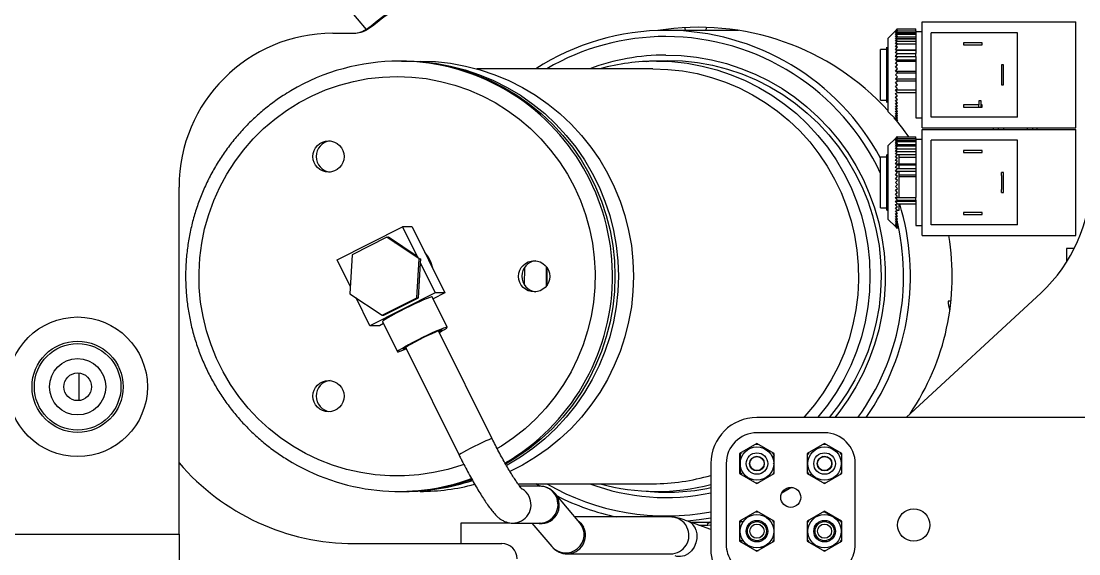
# Model space of a CAD drawing. Header units: millimetres. Extents: x 0 to 415, y 0 to 292.
# Drawn here: x 99.85 to 117.05, y 97.17 to 105.84 of the extents above; entities that cross this region are included whole.
import ezdxf

# ---------------------------------------------------------------- set-up
doc = ezdxf.new("R2010")
doc.units = ezdxf.units.MM

msp = doc.modelspace()

# ---------------------------------------------------------------- linework, layer by layer
at = {"color": 7, "linetype": 'Continuous', "lineweight": 25}
for p, q in [((105.46152, 105.70105), (102.3851, 109.36737)), ((114.50014, 104.0982), (114.50014, 105.8232)), ((114.50014, 105.8232), (117.00014, 105.8232)), ((117.00014, 104.0982), (117.00014, 105.8232)), ((104.91422, 105.63771), (105.21796, 105.63771)), ((105.21796, 105.63771), (105.2377, 105.63771)), ((105.54014, 105.75469), (105.46152, 105.70105)), ((105.46766, 105.69373), (105.46152, 105.70105)), ((105.56044, 105.75469), (105.46766, 105.69373)), ((105.56044, 105.75469), (105.54014, 105.75469)), ((111.51198, 105.6857), (110.34594, 105.6857)), ((110.65391, 105.6857), (110.64897, 105.72168)), ((110.99059, 105.73178), (110.98533, 105.6857)), ((114.06514, 105.6757), (113.95014, 105.5607)), ((114.10014, 105.70999), (114.06514, 105.6757)), ((114.06514, 105.67298), (114.10014, 105.70999)), ((114.10014, 105.70429), (114.06514, 105.67298)), ((114.06514, 105.66484), (114.10014, 105.70429)), ((114.10014, 105.69292), (114.06514, 105.66484)), ((114.06514, 105.65134), (114.10014, 105.69292)), ((114.10014, 105.67599), (114.06514, 105.65134)), ((114.06514, 105.63258), (114.10014, 105.67599)), ((114.10014, 105.65361), (114.06514, 105.63258)), ((114.06514, 105.60871), (114.10014, 105.65361)), ((114.06771, 105.6757), (114.06818, 105.6757)), ((114.07477, 105.6757), (114.07867, 105.6757)), ((114.08564, 105.6757), (114.09973, 105.6757)), ((114.0999, 105.6757), (114.40014, 105.6757)), ((114.10014, 105.70999), (114.40014, 105.70999)), ((114.10014, 105.65361), (114.40014, 105.65361)), ((114.40014, 105.6757), (114.40014, 105.70999)), ((114.40014, 105.6757), (114.40014, 105.6607)), ((114.50014, 105.6607), (114.40014, 105.6607)), ((114.40014, 105.6607), (114.40014, 105.55572)), ((114.65014, 104.2732), (114.65014, 105.6482)), ((116.05014, 105.6482), (114.65014, 105.6482)), ((116.05014, 104.2732), (116.05014, 105.6482)), ((113.95014, 104.3607), (113.95014, 105.5607)), ((114.10014, 105.62596), (114.06514, 105.60871)), ((114.06514, 105.57991), (114.10014, 105.62596)), ((114.10014, 105.59325), (114.06514, 105.57991)), ((114.06514, 105.5464), (114.10014, 105.59325)), ((114.10014, 105.55572), (114.06514, 105.5464)), ((114.06514, 105.50842), (114.10014, 105.55572)), ((114.10014, 105.51366), (114.06514, 105.50842)), ((114.06514, 105.46628), (114.10014, 105.51366)), ((114.10014, 105.46739), (114.06514, 105.46628)), ((114.06514, 105.42029), (114.10014, 105.46739)), ((114.08374, 105.63258), (114.40014, 105.63258)), ((114.09017, 105.57991), (114.40014, 105.57991)), ((114.09324, 105.5464), (114.40014, 105.5464)), ((114.09627, 105.50842), (114.40014, 105.50842)), ((114.09931, 105.46628), (114.40014, 105.46628)), ((114.10014, 105.62596), (114.40014, 105.62596)), ((114.10014, 105.55572), (114.40014, 105.55572)), ((114.10014, 105.46739), (114.40014, 105.46739)), ((114.40014, 105.55572), (114.40014, 105.5464)), ((114.40014, 105.5464), (114.40014, 105.30701)), ((115.19014, 105.4832), (115.17514, 105.4832)), ((115.17514, 105.4832), (115.17514, 105.4482)), ((115.22514, 105.4832), (115.19014, 105.4832)), ((115.42514, 105.4832), (115.22514, 105.4832)), ((115.46014, 105.4832), (115.42514, 105.4832)), ((115.47514, 105.4832), (115.46014, 105.4832)), ((115.47514, 105.4482), (115.47514, 105.4832)), ((113.92514, 105.3732), (113.82514, 105.3732)), ((113.82514, 104.9607), (113.82514, 105.3732)), ((113.92514, 104.9607), (113.92514, 105.4107)), ((114.10014, 105.41727), (114.06514, 105.42029)), ((114.06514, 105.37081), (114.10014, 105.41727)), ((114.06514, 105.37081), (114.40014, 105.37081)), ((114.10014, 105.36368), (114.06514, 105.37081)), ((114.06514, 105.3182), (114.10014, 105.36368)), ((114.10014, 105.30701), (114.06514, 105.3182)), ((114.06514, 105.26287), (114.10014, 105.30701)), ((114.10014, 105.36368), (114.40014, 105.36368)), ((114.10014, 105.30701), (114.40014, 105.30701)), ((114.40014, 105.26287), (114.40014, 105.30701)), ((115.17514, 105.4482), (115.47514, 105.4482)), ((106.03337, 105.1857), (105.99289, 105.1857)), ((110.36748, 105.1857), (110.18278, 105.1857)), ((114.10014, 105.24771), (114.06514, 105.26287)), ((114.06514, 105.26287), (114.40014, 105.26287)), ((114.06514, 105.20525), (114.10014, 105.24771)), ((114.06514, 105.20525), (114.40014, 105.20525)), ((114.10014, 105.18623), (114.06514, 105.20525)), ((114.06514, 105.14576), (114.10014, 105.18623)), ((114.10014, 105.12303), (114.06514, 105.14576)), ((114.06514, 105.08486), (114.10014, 105.12303)), ((114.10014, 105.18623), (114.40014, 105.18623)), ((114.40014, 105.26287), (114.40014, 104.2607)), ((115.79014, 105.1232), (115.79014, 104.7982)), ((115.82514, 105.1232), (115.79014, 105.1232)), ((115.82514, 104.7982), (115.82514, 105.1232)), ((110.12189, 105.0607), (107.25573, 105.0607)), ((113.82514, 104.5482), (113.82514, 104.9607)), ((113.92514, 104.5107), (113.92514, 104.9607)), ((114.10014, 105.0586), (114.06514, 105.08486)), ((114.06514, 105.02302), (114.10014, 105.0586)), ((114.06514, 105.02302), (114.40014, 105.02302)), ((114.10014, 104.99342), (114.06514, 105.02302)), ((114.06514, 104.9607), (114.10014, 104.99342)), ((114.10014, 104.92799), (114.06514, 104.9607)), ((114.10014, 104.99342), (114.40014, 104.99342)), ((114.06514, 104.89839), (114.10014, 104.92799)), ((114.10014, 104.86281), (114.06514, 104.89839)), ((114.06514, 104.89839), (114.40014, 104.89839)), ((114.06514, 104.83654), (114.10014, 104.86281)), ((114.10014, 104.79837), (114.06514, 104.83654)), ((114.06514, 104.77565), (114.10014, 104.79837)), ((114.10014, 104.73517), (114.06514, 104.77565)), ((114.10014, 104.86281), (114.40014, 104.86281)), ((115.79014, 104.7982), (115.82514, 104.7982)), ((114.06514, 104.71616), (114.10014, 104.73517)), ((114.06514, 104.71616), (114.40014, 104.71616)), ((114.10014, 104.67369), (114.06514, 104.71616)), ((114.06514, 104.65853), (114.10014, 104.67369)), ((114.10014, 104.61439), (114.06514, 104.65853)), ((114.06514, 104.6032), (114.10014, 104.61439)), ((114.10014, 104.67369), (114.40014, 104.67369)), ((113.82514, 104.5482), (113.92514, 104.5482)), ((114.10014, 104.55773), (114.06514, 104.6032)), ((114.06514, 104.55059), (114.10014, 104.55773)), ((114.10014, 104.50413), (114.06514, 104.55059)), ((114.06514, 104.50111), (114.10014, 104.50413)), ((114.10014, 104.45401), (114.06514, 104.50111)), ((114.06514, 104.45512), (114.10014, 104.45401)), ((114.10014, 104.40774), (114.06514, 104.45512)), ((115.17514, 104.4732), (115.17514, 104.4382)), ((115.42514, 104.4732), (115.17514, 104.4732)), ((115.17514, 104.4382), (115.42514, 104.4382)), ((115.42514, 104.5382), (115.42514, 104.4732)), ((115.46014, 104.5382), (115.42514, 104.5382)), ((115.42514, 104.4382), (115.42514, 104.4732)), ((115.42514, 104.4382), (115.46014, 104.4382)), ((115.46014, 104.4382), (115.46014, 104.5382)), ((115.47514, 104.4732), (115.46014, 104.4732)), ((115.46014, 104.4382), (115.47514, 104.4382)), ((115.47514, 104.4382), (115.47514, 104.4732)), ((113.95014, 104.3607), (114.06514, 104.2457)), ((114.06514, 104.41298), (114.10014, 104.40774)), ((114.10014, 104.36569), (114.06514, 104.41298)), ((114.06514, 104.37501), (114.10014, 104.36569)), ((114.10014, 104.32816), (114.06514, 104.37501)), ((114.06514, 104.34149), (114.10014, 104.32816)), ((114.10014, 104.29544), (114.06514, 104.34149)), ((114.06514, 104.31269), (114.10014, 104.29544)), ((114.10014, 104.26779), (114.06514, 104.31269)), ((114.06514, 104.28882), (114.10014, 104.26779)), ((114.10014, 104.24541), (114.06514, 104.28882)), ((114.06514, 104.27006), (114.10014, 104.24541)), ((114.10014, 104.22848), (114.06514, 104.27006)), ((114.40014, 104.2607), (114.50014, 104.2607)), ((116.05014, 104.2732), (114.65014, 104.2732)), ((114.06514, 104.25656), (114.10014, 104.22848)), ((114.10014, 104.21712), (114.06514, 104.25656)), ((114.06514, 104.24842), (114.10014, 104.21712)), ((114.10014, 104.21142), (114.06514, 104.24842)), ((114.06514, 104.2457), (114.10014, 104.21142)), ((114.50014, 104.0982), (117.00014, 104.0982)), ((115.6528, 104.0982), (115.66089, 104.0732)), ((115.73223, 104.0982), (115.74108, 104.0732)), ((115.81734, 104.0982), (115.83013, 104.0732)), ((116.20825, 104.0732), (116.22104, 104.0982)), ((116.37071, 104.0732), (116.3788, 104.0982)), ((114.06514, 103.9257), (113.95014, 103.8107)), ((114.06514, 103.92298), (114.10014, 103.95999)), ((114.10014, 103.95999), (114.06514, 103.9257)), ((114.06514, 103.91484), (114.10014, 103.95429)), ((114.10014, 103.95429), (114.06514, 103.92298)), ((114.06514, 103.90134), (114.10014, 103.94292)), ((114.10014, 103.94292), (114.06514, 103.91484)), ((114.10014, 103.92599), (114.06514, 103.90134)), ((114.06514, 103.88258), (114.10014, 103.92599)), ((114.10014, 103.95429), (114.40014, 103.95429)), ((114.10014, 103.92599), (114.40014, 103.92599)), ((114.40014, 103.92599), (114.40014, 103.95429)), ((114.40014, 103.92599), (114.40014, 103.90134)), ((114.50014, 102.3482), (114.50014, 104.0732)), ((114.50014, 104.0732), (117.00014, 104.0732)), ((117.00014, 102.3482), (117.00014, 104.0732)), ((113.95014, 102.6107), (113.95014, 103.8107)), ((114.06514, 103.85871), (114.10014, 103.90361)), ((114.10014, 103.90361), (114.06514, 103.88258)), ((114.06514, 103.82991), (114.10014, 103.87596)), ((114.10014, 103.87596), (114.06514, 103.85871)), ((114.06514, 103.7964), (114.10014, 103.84325)), ((114.10014, 103.84325), (114.06514, 103.82991)), ((114.06514, 103.75842), (114.10014, 103.80572)), ((114.10014, 103.80572), (114.06514, 103.7964)), ((114.06514, 103.71628), (114.10014, 103.76366)), ((114.10014, 103.76366), (114.06514, 103.75842)), ((114.0765, 103.91484), (114.08431, 103.91484)), ((114.08026, 103.90134), (114.09635, 103.90134)), ((114.09017, 103.82991), (114.40014, 103.82991)), ((114.09627, 103.75842), (114.40014, 103.75842)), ((114.09837, 103.90134), (114.40014, 103.90134)), ((114.10014, 103.87596), (114.40014, 103.87596)), ((114.10014, 103.80572), (114.40014, 103.80572)), ((114.50014, 103.9107), (114.40014, 103.9107)), ((114.40014, 103.90134), (114.40014, 102.96616)), ((116.05014, 103.8982), (114.65014, 103.8982)), ((114.65014, 102.5232), (114.65014, 103.8982)), ((116.05014, 102.5232), (116.05014, 103.8982)), ((113.92514, 103.6232), (113.82514, 103.6232)), ((113.82514, 103.2107), (113.82514, 103.6232)), ((113.95014, 103.6607), (113.92514, 103.6607)), ((113.92514, 103.2107), (113.92514, 103.6607)), ((114.10014, 103.71739), (114.06514, 103.71628)), ((114.06514, 103.67029), (114.10014, 103.71739)), ((114.10014, 103.66727), (114.06514, 103.67029)), ((114.06514, 103.62081), (114.10014, 103.66727)), ((114.10014, 103.61368), (114.06514, 103.62081)), ((114.06514, 103.5682), (114.10014, 103.61368)), ((114.12514, 103.6607), (114.09519, 103.6607)), ((114.09931, 103.71628), (114.40014, 103.71628)), ((114.10014, 103.71739), (114.40014, 103.71739)), ((114.10014, 103.66727), (114.40014, 103.66727)), ((114.12514, 103.51287), (114.12514, 103.6607)), ((114.12514, 103.62081), (114.40014, 103.62081)), ((114.40014, 103.71739), (114.40014, 103.71628)), ((115.17514, 103.7332), (115.17514, 103.6982)), ((115.47514, 103.7332), (115.17514, 103.7332)), ((115.17514, 103.6982), (115.47514, 103.6982)), ((115.47514, 103.6982), (115.47514, 103.7332)), ((114.10014, 103.55701), (114.06514, 103.5682)), ((114.06514, 103.51287), (114.10014, 103.55701)), ((114.06514, 103.51287), (114.40014, 103.51287)), ((114.10014, 103.49771), (114.06514, 103.51287)), ((114.06514, 103.45525), (114.10014, 103.49771)), ((114.10014, 103.43623), (114.06514, 103.45525)), ((114.06514, 103.39576), (114.10014, 103.43623)), ((114.10014, 103.49771), (114.40014, 103.49771)), ((114.10014, 103.43623), (114.40014, 103.43623)), ((114.12514, 103.43623), (114.12514, 103.49771)), ((114.10014, 103.37303), (114.06514, 103.39576)), ((114.06514, 103.39576), (114.40014, 103.39576)), ((114.06514, 103.33486), (114.10014, 103.37303)), ((114.10014, 103.3086), (114.06514, 103.33486)), ((114.06514, 103.27302), (114.10014, 103.3086)), ((114.10014, 103.24342), (114.06514, 103.27302)), ((114.06514, 103.2107), (114.10014, 103.24342)), ((114.12514, 103.2107), (114.12514, 103.39576)), ((114.12514, 103.33486), (114.40014, 103.33486)), ((114.12514, 103.3086), (114.40014, 103.3086)), ((115.79014, 103.3232), (115.79014, 103.3732)), ((115.82514, 103.3732), (115.79014, 103.3732)), ((115.79014, 103.3232), (115.79014, 103.0982)), ((115.82514, 103.0482), (115.82514, 103.3732)), ((102.41422, 97.49044), (102.41422, 103.13771)), ((113.82514, 102.7982), (113.82514, 103.2107)), ((113.92514, 102.7607), (113.92514, 103.2107)), ((114.10014, 103.17799), (114.06514, 103.2107)), ((114.06514, 103.14839), (114.10014, 103.17799)), ((114.10014, 103.11281), (114.06514, 103.14839)), ((114.06514, 103.08654), (114.10014, 103.11281)), ((114.10014, 103.04837), (114.06514, 103.08654)), ((114.12514, 102.96616), (114.12514, 103.2107)), ((115.79014, 103.0482), (115.79014, 103.0982)), ((114.06514, 103.02565), (114.10014, 103.04837)), ((114.10014, 102.98517), (114.06514, 103.02565)), ((114.06514, 102.96616), (114.10014, 102.98517)), ((114.10014, 102.92369), (114.06514, 102.96616)), ((114.06514, 102.96616), (114.40014, 102.96616)), ((114.06514, 102.90853), (114.10014, 102.92369)), ((114.10014, 102.86439), (114.06514, 102.90853)), ((114.06514, 102.90853), (114.40014, 102.90853)), ((114.10014, 102.92369), (114.40014, 102.92369)), ((114.12514, 102.90853), (114.12514, 102.92369)), ((114.40014, 102.92369), (114.40014, 102.96616)), ((114.40014, 102.92369), (114.40014, 102.5107)), ((115.79014, 103.0482), (115.82514, 103.0482)), ((113.82514, 102.7982), (113.92514, 102.7982)), ((113.92514, 102.7607), (113.95014, 102.7607)), ((114.06514, 102.8532), (114.10014, 102.86439)), ((114.10014, 102.80773), (114.06514, 102.8532)), ((114.06514, 102.80059), (114.10014, 102.80773)), ((114.10014, 102.75413), (114.06514, 102.80059)), ((114.06514, 102.75111), (114.10014, 102.75413)), ((114.10014, 102.70401), (114.06514, 102.75111)), ((114.09519, 102.7607), (114.12514, 102.7607)), ((114.10014, 102.86439), (114.40014, 102.86439)), ((114.12514, 102.7607), (114.12514, 102.86439)), ((115.22514, 102.7232), (115.17514, 102.7232)), ((115.17514, 102.7232), (115.17514, 102.6882)), ((115.42514, 102.7232), (115.22514, 102.7232)), ((115.47514, 102.7232), (115.42514, 102.7232)), ((115.47514, 102.6882), (115.47514, 102.7232)), ((113.95014, 102.6107), (114.06514, 102.4957)), ((114.10014, 102.65774), (114.06514, 102.70512)), ((114.06514, 102.70512), (114.10014, 102.70401)), ((114.10014, 102.61569), (114.06514, 102.66298)), ((114.06514, 102.66298), (114.10014, 102.65774)), ((114.10014, 102.57816), (114.06514, 102.62501)), ((114.06514, 102.62501), (114.10014, 102.61569)), ((114.10014, 102.54544), (114.06514, 102.59149)), ((114.06514, 102.59149), (114.10014, 102.57816)), ((114.10014, 102.51779), (114.06514, 102.56269)), ((114.06514, 102.56269), (114.10014, 102.54544)), ((114.10014, 102.49541), (114.06514, 102.53882)), ((114.06514, 102.53882), (114.10014, 102.51779)), ((114.07605, 102.66342), (114.07934, 102.6505)), ((115.17514, 102.6882), (115.47514, 102.6882)), ((104.98595, 101.95403), (106.05008, 102.49069)), ((106.20672, 102.49069), (106.05008, 102.49069)), ((106.05008, 102.49069), (106.28917, 102.00838)), ((106.20672, 102.49069), (106.73878, 101.41737)), ((114.10014, 102.47848), (114.06514, 102.52006)), ((114.06514, 102.52006), (114.10014, 102.49541)), ((114.10014, 102.46712), (114.06514, 102.50656)), ((114.06514, 102.50656), (114.10014, 102.47848)), ((114.10014, 102.46142), (114.06514, 102.49842)), ((114.06514, 102.49842), (114.10014, 102.46712)), ((114.06514, 102.4957), (114.10014, 102.46142)), ((114.40014, 102.5107), (114.50014, 102.5107)), ((116.05014, 102.5232), (114.65014, 102.5232)), ((105.79241, 102.31965), (105.22923, 102.03563)), ((106.31786, 101.96972), (105.79241, 102.31965)), ((105.82178, 102.31965), (105.80507, 102.31122)), ((106.28917, 102.00838), (105.82178, 102.31965)), ((105.8248, 102.29808), (105.84151, 102.30651)), ((105.85705, 102.2766), (105.88082, 102.28033)), ((105.91911, 102.23527), (105.94068, 102.2357)), ((105.92134, 102.23379), (105.9483, 102.23539)), ((105.94783, 102.2357), (105.94068, 102.2357)), ((114.50014, 102.3482), (117.00014, 102.3482)), ((105.22923, 102.03563), (105.19151, 101.40168)), ((116.85014, 102.1357), (116.85014, 101.91502)), ((116.97494, 102.1357), (116.85014, 102.1357)), ((105.19882, 101.52462), (104.98595, 101.95403)), ((106.28014, 101.33578), (106.31786, 101.96972)), ((106.28917, 102.00838), (106.30365, 101.97919)), ((106.3095, 101.33578), (106.34306, 101.89968)), ((106.31786, 101.96972), (106.34723, 101.96972)), ((106.34306, 101.89968), (106.34723, 101.96972)), ((106.34306, 101.89968), (106.58215, 101.41737)), ((108.03528, 101.54695), (108.03687, 101.82571)), ((108.39364, 101.53321), (108.39364, 101.8382)), ((108.40048, 101.54291), (108.40048, 101.82849)), ((105.19151, 101.40168), (105.71696, 101.05176)), ((106.58215, 101.41737), (105.51802, 100.88072)), ((105.71696, 101.05176), (106.28014, 101.33578)), ((105.74633, 101.05176), (106.3095, 101.33578)), ((106.28014, 101.33578), (106.3095, 101.33578)), ((106.77544, 100.85698), (106.53158, 101.34891)), ((106.73878, 101.41737), (106.54587, 101.32009)), ((106.73878, 101.41737), (106.58215, 101.41737)), ((116.43597, 101.41839), (114.23984, 99.38886)), ((105.51802, 100.88072), (105.2934, 101.33382)), ((114.9699, 101.27856), (114.9232, 101.27856)), ((105.71696, 101.05176), (105.74633, 101.05176)), ((105.67465, 100.88072), (105.51802, 100.88072)), ((105.74226, 100.91481), (105.67465, 100.88072)), ((105.72522, 100.94918), (105.96908, 100.45725)), ((107.50747, 99.04255), (106.63601, 100.80052)), ((106.09844, 100.53404), (106.9699, 98.77606)), ((100.78509, 100.11174), (100.78509, 99.66369)), ((117.36422, 99.38886), (111.81422, 99.38886)), ((112.91422, 99.13886), (111.81422, 99.13886)), ((111.81422, 98.96362), (111.53297, 98.80124)), ((111.83688, 98.95054), (111.79156, 98.95054)), ((112.09547, 98.80124), (111.81422, 98.96362)), ((112.91422, 98.96362), (112.63297, 98.80124)), ((112.93688, 98.95054), (112.89156, 98.95054)), ((113.19547, 98.80124), (112.91422, 98.96362)), ((111.53297, 98.80124), (111.53297, 98.47648)), ((111.97121, 98.87298), (111.96238, 98.8671)), ((112.09893, 98.76769), (112.06472, 98.74513)), ((112.09547, 98.47648), (112.09547, 98.80124)), ((112.63297, 98.80124), (112.63297, 98.47648)), ((112.884, 98.755), (112.87484, 98.74691)), ((113.0336, 98.89469), (113.02581, 98.88704)), ((113.13125, 98.83832), (113.11514, 98.82237)), ((113.19547, 98.47648), (113.19547, 98.80124)), ((111.06422, 98.63886), (111.06422, 97.23926)), ((111.31422, 98.63886), (111.31422, 97.32434)), ((111.54226, 98.62985), (111.53297, 98.62548)), ((112.09547, 98.64482), (112.07973, 98.6357)), ((112.81318, 98.69379), (112.80383, 98.68593)), ((113.41422, 97.32434), (113.41422, 98.63886)), ((111.53297, 98.47648), (111.81422, 98.3141)), ((111.58909, 98.48601), (111.55159, 98.46951)), ((111.6464, 98.42466), (111.63243, 98.41906)), ((111.81422, 98.3141), (112.09547, 98.47648)), ((112.09547, 98.55632), (112.06803, 98.54076)), ((112.63297, 98.47648), (112.91422, 98.3141)), ((112.70221, 98.46828), (112.67807, 98.45044)), ((112.91422, 98.3141), (113.19547, 98.47648)), ((107.92539, 98.3107), (110.12189, 98.3107)), ((108.28113, 98.27016), (107.95491, 98.27016)), ((108.28848, 98.26613), (108.21736, 98.3107)), ((111.73837, 98.37754), (111.71884, 98.36917)), ((111.79156, 98.32719), (111.83688, 98.32719)), ((112.89156, 98.32719), (112.93688, 98.32719)), ((105.99289, 98.1857), (106.03337, 98.1857)), ((108.93422, 97.67645), (108.53073, 98.15203)), ((110.18278, 98.1857), (110.36748, 98.1857)), ((110.41009, 97.77016), (108.85472, 97.77016)), ((111.81422, 97.86362), (111.53297, 97.70124)), ((111.83688, 97.85054), (111.79156, 97.85054)), ((112.09547, 97.70124), (111.81422, 97.86362)), ((112.91422, 97.86362), (112.63297, 97.70124)), ((112.93688, 97.85054), (112.89156, 97.85054)), ((113.19547, 97.70124), (112.91422, 97.86362)), ((107.00095, 97.33771), (107.00095, 97.67397)), ((107.00095, 97.67397), (107.79243, 97.67397)), ((107.8413, 97.67016), (108.28113, 97.67016)), ((108.15271, 97.67016), (108.4767, 97.28828)), ((111.06422, 97.56559), (110.68919, 97.70084)), ((110.73116, 97.6857), (111.06422, 97.6857)), ((111.04574, 97.6857), (111.0021, 97.64527)), ((111.53297, 97.70124), (111.53297, 97.37648)), ((112.09547, 97.37648), (112.09547, 97.70124)), ((112.63297, 97.70124), (112.63297, 97.37648)), ((113.19547, 97.37648), (113.19547, 97.70124)), ((87.41422, 97.49044), (102.41422, 97.49044)), ((102.41422, 97.49044), (102.41422, 96.78567)), ((111.59859, 97.37288), (111.5367, 97.3952)), ((105.26422, 97.33771), (107.66422, 97.33771)), ((111.53297, 97.37648), (111.81422, 97.2141)), ((111.79156, 97.22719), (111.83688, 97.22719)), ((111.81422, 97.2141), (112.09547, 97.37648)), ((111.90059, 97.26397), (111.87427, 97.27346)), ((112.63297, 97.37648), (112.91422, 97.2141)), ((112.89156, 97.22719), (112.93688, 97.22719)), ((112.91422, 97.2141), (113.19547, 97.37648)), ((108.7263, 97.17016), (108.71921, 97.17025)), ((108.7263, 97.17016), (110.41009, 97.17016))]:
    msp.add_line(p, q, dxfattribs=at)
at = {"color": 7, "linetype": 'Continuous', "lineweight": 25, "flags": 128}
for points in [[(106.03337, 105.1857), (106.28092, 105.17678), (106.52721, 105.15008), (106.77098, 105.10572), (107.011, 105.04393), (107.24603, 104.96503), (107.47489, 104.86941), (107.69639, 104.75758), (107.90943, 104.63009), (108.1129, 104.4876), (108.30578, 104.33083), (108.48707, 104.16058), (108.65587, 103.97771), (108.8113, 103.78317), (108.95257, 103.57794), (109.07897, 103.36307), (109.18985, 103.13965), (109.28464, 102.90883), (109.36287, 102.67177), (109.42413, 102.42968), (109.46811, 102.1838), (109.49459, 101.93539), (109.50343, 101.6857), (109.49459, 101.43601), (109.46811, 101.1876), (109.42413, 100.94172), (109.36287, 100.69964), (109.28464, 100.46258), (109.18985, 100.23175), (109.07897, 100.00833), (108.95257, 99.79346), (108.8113, 99.58823), (108.65587, 99.39369), (108.48707, 99.21083), (108.30578, 99.04058), (108.1129, 98.88381), (107.90943, 98.74131), (107.7263, 98.63049)], [(106.08947, 105.1857), (106.33702, 105.17678), (106.58331, 105.15008), (106.82708, 105.10572), (107.0671, 105.04393), (107.30213, 104.96503), (107.53098, 104.86941), (107.75249, 104.75758), (107.96552, 104.63009), (108.169, 104.4876), (108.36187, 104.33083), (108.54317, 104.16058), (108.71196, 103.97771), (108.86739, 103.78317), (109.00867, 103.57794), (109.13507, 103.36307), (109.24594, 103.13965), (109.34074, 102.90883), (109.41896, 102.67177), (109.48022, 102.42968), (109.52421, 102.1838), (109.55069, 101.93539), (109.55953, 101.6857), (109.55069, 101.43601), (109.52421, 101.1876), (109.48022, 100.94172), (109.41896, 100.69964), (109.34074, 100.46258), (109.24594, 100.23175), (109.13507, 100.00833), (109.00867, 99.79346), (108.86739, 99.58823), (108.71196, 99.39369), (108.54317, 99.21083), (108.36187, 99.04058), (108.169, 98.88381), (107.96552, 98.74131), (107.75249, 98.61383), (107.73977, 98.60686)], [(106.33663, 105.1857), (106.58419, 105.17678), (106.83047, 105.15008), (107.07425, 105.10572), (107.31426, 105.04393), (107.54929, 104.96503), (107.77815, 104.86941), (107.99966, 104.75758), (108.21269, 104.63009), (108.41616, 104.4876), (108.60904, 104.33083), (108.79033, 104.16058), (108.95913, 103.97771), (109.11456, 103.78317), (109.25583, 103.57794), (109.38223, 103.36307), (109.49311, 103.13965), (109.5879, 102.90883), (109.66613, 102.67177), (109.72739, 102.42968), (109.77137, 102.1838), (109.79785, 101.93539), (109.80669, 101.6857), (109.79785, 101.43601), (109.77137, 101.1876), (109.72739, 100.94172), (109.66613, 100.69964), (109.5879, 100.46258), (109.49311, 100.23175), (109.38223, 100.00833), (109.25583, 99.79346), (109.11456, 99.58823), (108.95913, 99.39369), (108.79033, 99.21083), (108.60904, 99.04058), (108.41616, 98.88381), (108.21269, 98.74131), (107.99966, 98.61383), (107.79605, 98.5103)], [(110.01373, 105.18155), (110.10403, 105.18925), (110.35247, 105.1982)], [(110.18278, 105.1857), (110.43034, 105.17678), (110.67663, 105.15008), (110.9204, 105.10572), (111.16041, 105.04393), (111.39545, 104.96503), (111.6243, 104.86941), (111.84581, 104.75758), (112.05884, 104.63009), (112.26231, 104.4876), (112.45519, 104.33083), (112.63649, 104.16058), (112.80528, 103.97771), (112.96071, 103.78317), (113.10198, 103.57794), (113.22838, 103.36307), (113.33926, 103.13965), (113.43405, 102.90883), (113.51228, 102.67177), (113.57354, 102.42968), (113.61752, 102.1838), (113.644, 101.93539), (113.65284, 101.6857), (113.644, 101.43601), (113.61752, 101.1876), (113.57354, 100.94172), (113.51228, 100.69964), (113.43405, 100.46258), (113.33926, 100.23175), (113.22838, 100.00833), (113.10198, 99.79346), (112.96071, 99.58823), (112.80528, 99.39369), (112.80113, 99.38886)], [(110.33289, 105.2848), (110.5818, 105.27604), (110.8295, 105.24978), (111.07478, 105.20616), (111.31645, 105.14538), (111.55332, 105.06775), (111.78425, 104.97365), (112.00811, 104.86352), (112.22381, 104.73791), (112.43029, 104.59744), (112.62656, 104.44277), (112.81165, 104.27468), (112.98466, 104.09397), (113.14476, 103.90153), (113.29115, 103.69829), (113.42314, 103.48525), (113.54007, 103.26344), (113.64137, 103.03395), (113.72656, 102.79789), (113.79521, 102.5564), (113.84699, 102.31068), (113.88165, 102.06191), (113.89903, 101.81131), (113.89903, 101.56009), (113.88165, 101.30949), (113.84699, 101.06072), (113.79521, 100.815), (113.72656, 100.57352), (113.64137, 100.33745), (113.54007, 100.10796), (113.42314, 99.88615), (113.29115, 99.67311), (113.14476, 99.46987), (113.08012, 99.38886)], [(110.35247, 105.1982), (110.6009, 105.18925), (110.84807, 105.16245), (111.09272, 105.11793), (111.33359, 105.05592), (111.56946, 104.97674), (111.79913, 104.88078), (112.02143, 104.76855), (112.23522, 104.6406), (112.43942, 104.4976), (112.63299, 104.34027), (112.81493, 104.16941), (112.98433, 103.9859), (113.14031, 103.79066), (113.28209, 103.5847), (113.40894, 103.36906), (113.52022, 103.14485), (113.61535, 102.91319), (113.69386, 102.67529), (113.75533, 102.43234), (113.79947, 102.18558), (113.82605, 101.93628), (113.83492, 101.6857), (113.82605, 101.43512), (113.79947, 101.18582), (113.75533, 100.93907), (113.69386, 100.69612), (113.61535, 100.45821), (113.52022, 100.22656), (113.40894, 100.00234), (113.28209, 99.7867), (113.14031, 99.58074), (112.98721, 99.38886)], [(110.12189, 105.0607), (110.36334, 105.0519), (110.60353, 105.02556), (110.84121, 104.9818), (111.07514, 104.92085), (111.3041, 104.84304), (111.5269, 104.74877), (111.74237, 104.63853), (111.94939, 104.51289), (112.14688, 104.37252), (112.33382, 104.21813), (112.50923, 104.05055), (112.67218, 103.87063), (112.82185, 103.67932), (112.95743, 103.47762), (113.07824, 103.26658), (113.18363, 103.0473), (113.27305, 102.82091), (113.34605, 102.58861), (113.40224, 102.3516), (113.44133, 102.11112), (113.46311, 101.86842), (113.46747, 101.62477), (113.45439, 101.38143), (113.42394, 101.13969), (113.37627, 100.90079), (113.31163, 100.66598), (113.23037, 100.43649), (113.13289, 100.21351), (113.01972, 99.9982), (112.89145, 99.7917), (112.74873, 99.59506), (112.59232, 99.40933), (112.57362, 99.38886)], [(107.04594, 98.62574), (107.01243, 98.61385), (106.78464, 98.54387), (106.55234, 98.49104), (106.31681, 98.45566), (106.07933, 98.43792), (105.8412, 98.43792), (105.60372, 98.45566), (105.36819, 98.49104), (105.13589, 98.54387), (104.90809, 98.61385), (104.68604, 98.70062), (104.47095, 98.80369), (104.264, 98.9225), (104.0663, 99.0564), (103.87896, 99.20466), (103.70298, 99.36647), (103.53932, 99.54095), (103.38889, 99.72714), (103.25251, 99.92403), (103.13091, 100.13054), (103.02477, 100.34554), (102.93466, 100.56787), (102.86107, 100.7963), (102.80441, 101.02958), (102.76499, 101.26645), (102.74302, 101.50561), (102.73862, 101.74576), (102.75181, 101.98557), (102.78253, 102.22375), (102.8306, 102.45899), (102.89577, 102.69001), (102.97768, 102.91554), (103.07587, 103.13435), (103.18982, 103.34525), (103.3189, 103.54709), (103.4624, 103.73876), (103.61955, 103.91922), (103.78948, 104.08748), (103.97127, 104.24262), (104.16392, 104.3838), (104.36638, 104.51024), (104.57755, 104.62125), (104.79627, 104.71624), (105.02135, 104.79467), (105.25155, 104.85612), (105.48563, 104.90025), (105.7223, 104.92683), (105.96026, 104.9357), (105.96026, 104.9357)], [(105.96026, 104.9357), (106.19823, 104.92683), (106.4349, 104.90025), (106.66897, 104.85612), (106.89918, 104.79467), (107.12425, 104.71624), (107.34297, 104.62125), (107.55414, 104.51024), (107.7566, 104.3838), (107.94925, 104.24262), (108.13104, 104.08748), (108.30097, 103.91922), (108.45812, 103.73876), (108.60163, 103.54709), (108.73071, 103.34525), (108.84465, 103.13435), (108.94285, 102.91554), (109.02475, 102.69001), (109.08992, 102.45899), (109.13799, 102.22375), (109.16871, 101.98557), (109.18191, 101.74576), (109.17751, 101.50561), (109.15554, 101.26645), (109.11611, 101.02958), (109.05945, 100.7963), (108.98587, 100.56787), (108.89576, 100.34554), (108.78961, 100.13054), (108.66802, 99.92403), (108.53163, 99.72714), (108.3812, 99.54095), (108.21755, 99.36647), (108.04157, 99.20466), (107.85422, 99.0564), (107.65653, 98.9225), (107.58989, 98.88199)], [(116.29729, 104.0732), (116.30203, 104.0857), (116.30614, 104.0982)], [(106.53158, 101.34891), (106.53134, 101.34926), (106.51946, 101.34926), (106.49157, 101.34106), (106.4488, 101.325), (106.39292, 101.30174), (106.32621, 101.27223), (106.25141, 101.23767), (106.17156, 101.19949), (106.08995, 101.15924), (106.00991, 101.11857), (105.93473, 101.07915), (105.86747, 101.04259), (105.8109, 101.01039), (105.76732, 100.98387), (105.73853, 100.96411), (105.7257, 100.95192), (105.72935, 100.9478), (105.72935, 100.9478)], [(106.77131, 100.85836), (106.75132, 100.85424), (106.71581, 100.84205), (106.66623, 100.82229), (106.60462, 100.79576), (106.5335, 100.76356), (106.45577, 100.727), (106.37463, 100.68758), (106.29339, 100.64692), (106.21538, 100.60667), (106.14379, 100.56848), (106.08156, 100.53393), (106.03122, 100.50441), (105.99485, 100.48115), (105.97393, 100.46509), (105.96932, 100.4569), (105.9812, 100.4569), (106.0091, 100.46509), (106.05186, 100.48115), (106.10774, 100.50441), (106.11217, 100.50632)], [(106.64975, 100.77281), (106.68977, 100.79576), (106.73334, 100.82229), (106.76214, 100.84205), (106.77497, 100.85424), (106.77131, 100.85836)], [(106.10852, 100.5137), (106.10688, 100.51306), (106.07357, 100.50124), (106.05524, 100.49723), (106.05281, 100.50124), (106.06639, 100.51306), (106.09531, 100.53211), (106.13812, 100.55743), (106.19267, 100.58774), (106.25623, 100.62153), (106.3256, 100.65711)], [(106.3256, 100.65711), (106.39731, 100.69269), (106.46777, 100.72648), (106.53344, 100.75679), (106.59103, 100.78211), (106.63764, 100.80116), (106.67095, 100.81298), (106.68929, 100.81699), (106.69172, 100.81298), (106.67814, 100.80116), (106.64922, 100.78211), (106.64609, 100.78018)], [(107.50748, 99.04253), (107.50472, 99.04347), (107.48662, 99.03926), (107.45295, 99.02688), (107.40581, 99.00711), (107.34817, 98.9812), (107.28366, 98.95077), (107.21631, 98.91773), (107.15037, 98.88417), (107.08999, 98.85218), (107.03894, 98.82379), (107.00045, 98.80077), (106.97692, 98.78457), (106.96985, 98.7762), (106.9699, 98.77606)], [(111.55563, 98.81432), (111.53751, 98.78409), (111.53297, 98.77508)], [(112.09547, 98.77508), (112.09092, 98.78409), (112.07281, 98.81432)], [(112.65563, 98.81432), (112.63751, 98.78409), (112.63297, 98.77508)], [(113.19547, 98.77508), (113.19092, 98.78409), (113.17281, 98.81432)], [(111.53297, 98.50265), (111.53751, 98.49364), (111.55563, 98.4634)], [(112.07281, 98.4634), (112.09092, 98.49364), (112.09547, 98.50265)], [(112.65226, 98.56524), (112.6477, 98.5618), (112.63297, 98.55075)], [(112.63297, 98.50265), (112.63751, 98.49364), (112.65563, 98.4634)], [(113.17281, 98.4634), (113.19092, 98.49364), (113.19547, 98.50265)], [(112.3781, 98.25077), (112.36697, 98.2441), (112.21778, 98.1593)], [(111.06422, 97.75186), (110.87453, 97.72139), (110.68235, 97.70012)], [(108.29038, 97.6703), (108.28822, 97.67024), (108.28113, 97.67016)], [(108.92182, 97.69624), (108.9509, 97.66684), (108.99234, 97.60432)], [(110.82155, 97.56206), (110.83749, 97.49367), (110.83771, 97.42056), (110.8222, 97.34733), (110.79195, 97.27858), (110.74884, 97.21863), (110.69559, 97.17125), (110.63554, 97.13941), (110.57247, 97.12511), (110.51034, 97.12926), (110.48139, 97.13801)], [(111.55563, 97.71432), (111.53751, 97.68409), (111.53297, 97.67508)], [(112.09547, 97.67508), (112.09092, 97.68409), (112.07281, 97.71432)], [(112.65563, 97.71432), (112.63751, 97.68409), (112.63297, 97.67508)], [(113.19547, 97.67508), (113.19092, 97.68409), (113.17281, 97.71432)], [(111.53297, 97.40265), (111.53751, 97.39364), (111.55563, 97.3634)], [(112.07281, 97.3634), (112.09092, 97.39364), (112.09547, 97.40265)], [(112.63297, 97.40265), (112.63751, 97.39364), (112.65563, 97.3634)], [(113.17281, 97.3634), (113.19092, 97.39364), (113.19547, 97.40265)]]:
    msp.add_lwpolyline(points, dxfattribs=at)
at = {"color": 7, "linetype": 'Continuous', "lineweight": 25}
for centre, radius in [((104.84527, 103.63275), 0.25349), ((108.19139, 101.68419), 0.25349), ((100.76422, 99.88771), 1.13564), ((100.76422, 99.88771), 0.74172), ((100.76422, 99.88771), 0.70418), ((100.76422, 99.88771), 0.45798), ((100.76422, 99.88771), 0.225), ((104.84527, 99.73563), 0.25349), ((111.81422, 98.63886), 0.27211), ((111.81422, 98.63886), 0.175), ((111.81422, 98.63886), 0.12), ((111.81422, 98.63886), 0.115), ((112.91422, 98.63886), 0.27211), ((112.91422, 98.63886), 0.175), ((112.91422, 98.63886), 0.12), ((112.91422, 98.63886), 0.115), ((112.36422, 98.08886), 0.1625), ((114.36422, 97.63886), 0.2625), ((111.81422, 97.53886), 0.27211), ((112.91422, 97.53886), 0.27211), ((111.81422, 97.53886), 0.175), ((111.81422, 97.53886), 0.155), ((111.81422, 97.53886), 0.115), ((112.91422, 97.53886), 0.175), ((112.91422, 97.53886), 0.155), ((112.91422, 97.53886), 0.115)]:
    msp.add_circle(centre, radius, dxfattribs=at)
for centre, radius, start, end in [((104.91422, 103.13771), 2.5, 90, 180), ((105.21796, 106.13771), 0.5, 270, 299.151494), ((110.34717, 101.74435), 3.94135, 90.01783, 122.7091), ((110.33835, 101.72344), 3.96227, 28.35814, 89.890255), ((110.33384, 101.74416), 3.84154, 90.014204, 120.306749), ((110.32485, 101.72058), 3.86513, 25.095133, 89.88088), ((105.99383, 101.7378), 3.4479, 90.015598, 120.686315), ((105.99187, 101.73725), 3.44845, 57.625361, 89.983047), ((110.33324, 101.74317), 3.54163, 90.005667, 110.491629), ((110.18291, 101.74336), 3.44234, 90.002056, 105.487759), ((105.95055, 101.68593), 3.51393, 300.170217, 57.504356), ((104.89905, 103.63426), 0.25518, 96.311796, 263.688203), ((114.73922, 103.25443), 2.5, 312.742196, 0), ((110.28403, 101.68585), 4.02789, 325.230894, 17.013424), ((110.27328, 101.6857), 3.92643, 324.199221, 13.775819), ((105.95327, 101.68667), 0.60172, 12.496622, 40.240671), ((108.24517, 101.6857), 0.25518, 96.311819, 263.688181), ((115.19994, 101.26696), 0.27698, 177.598, 207.072019), ((104.89905, 99.73714), 0.25518, 96.311803, 263.688196), ((111.81422, 98.63886), 0.75, 90, 180), ((111.81422, 98.63886), 0.5, 90, 180), ((112.91422, 98.63886), 0.5, 0, 90), ((105.26422, 101.08771), 3.75, 220.535802, 270), ((105.99272, 101.63068), 3.44486, 238.032364, 289.988946), ((110.12176, 101.63026), 3.31956, 270.002231, 286.493674), ((106.03314, 101.62906), 3.44336, 270.003772, 289.404996), ((106.08926, 101.62889), 3.44319, 270.003523, 288.58283), ((106.33652, 101.62794), 3.44224, 270.001931, 284.889408), ((108.28059, 97.97299), 0.29717, 26.228177, 89.895721), ((110.33292, 101.62451), 3.83872, 239.684548, 280.98227), ((110.33286, 101.62661), 3.53998, 249.50488, 281.92305), ((110.18278, 101.6273), 3.44159, 254.51097, 284.839578), ((110.35248, 101.6265), 3.45329, 264.370678, 281.89419), ((107.83962, 97.9698), 0.29961, 269.244468, 26.680246), ((107.83946, 97.97182), 0.29885, 26.320234, 57.381705), ((108.29734, 97.96212), 0.30089, 256.00788, 39.165594), ((108.27898, 97.97002), 0.29993, 272.177864, 26.601195), ((110.34831, 101.62862), 3.94319, 243.109747, 258.101366), ((110.40955, 97.47299), 0.29717, 26.228177, 89.895721), ((108.7025, 97.48586), 0.30003, 221.185701, 39.438195), ((108.72458, 97.4698), 0.29965, 270.32901, 26.675502), ((110.40837, 97.4698), 0.29965, 270.32901, 26.675502), ((110.61067, 97.49344), 0.22177, 18.025081, 69.231401), ((107.66422, 97.08771), 0.25, 0, 90), ((111.81422, 97.23926), 0.75, 180, 215), ((111.81422, 97.32434), 0.5, 180, 215), ((112.91422, 97.32434), 0.5, 325, 0)]:
    msp.add_arc(centre, radius, start, end, dxfattribs=at)
for centre, major_axis, ratio, start_param, end_param in [((105.50806, 105.64558), (0.57453, 0.48209), 0.08462459, 0.10051181, 1.44417563), ((105.50806, 105.64558), (0.45963, 0.38567), 0.08462459, 0.10051181, 1.38597122), ((110.8658, 101.6857), (-4.125, 0), 0.98181818, 3.86776959, 4.87372075), ((110.8658, 101.6857), (-4.125, 0), 0.98181818, 3.73615241, 3.83153873), ((110.8658, 101.6857), (-4.125, 0), 0.98181818, 3.71298587, 3.72045366), ((110.8658, 101.6857), (-4.125, 0), 0.98181818, 3.69249994, 3.69952604), ((110.8658, 101.6857), (-4.125, 0), 0.98181818, 2.55632271, 3.30591135), ((110.8658, 101.6857), (-4.125, 0), 0.98181818, 1.83572261, 1.83887594), ((110.8658, 101.6857), (-4.125, 0), 0.98181818, 1.5717665, 1.61891654), ((110.8658, 101.6857), (-4.125, 0), 0.98181818, 1.7351881, 1.74838521)]:
    msp.add_ellipse(centre, major_axis=major_axis, ratio=ratio, start_param=start_param, end_param=end_param, dxfattribs=at)
for points, knots in [([(105.2377, 105.63771), (105.27383, 105.6397), (105.35378, 105.64409), (105.42734, 105.67615), (105.46766, 105.69373)], [0, 0, 0, 0, 0.45181123, 1, 1, 1, 1]), ([(104.23327, 104.70084), (104.19089, 104.67585), (104.08139, 104.61126), (103.91417, 104.49195), (103.73167, 104.34538), (103.5597, 104.18623), (103.39862, 104.01594), (103.24926, 103.8351), (103.11228, 103.64456), (102.9883, 103.44518), (102.87788, 103.23784), (102.78152, 103.0235), (102.69965, 102.80312), (102.63265, 102.57768), (102.58081, 102.34822), (102.54437, 102.11576), (102.52351, 101.88135), (102.51831, 101.64606), (102.52879, 101.41094), (102.55492, 101.17706), (102.59656, 100.94548), (102.65355, 100.71724), (102.72561, 100.49337), (102.81242, 100.27488), (102.9136, 100.06276), (103.02867, 99.85798), (103.15713, 99.66144), (103.29839, 99.47405), (103.45182, 99.29666), (103.61668, 99.12999), (103.79244, 98.97514), (103.97531, 98.83316), (104.10391, 98.74988), (104.16706, 98.70898)], [0, 0, 0, 0, 0.02062443, 0.05329457, 0.08596637, 0.11863994, 0.15131535, 0.18399265, 0.21667183, 0.24935287, 0.2820357, 0.31472024, 0.34740637, 0.38009393, 0.41278276, 0.44547268, 0.47816347, 0.51085491, 0.54354678, 0.57623879, 0.60893067, 0.64162219, 0.6743131, 0.70700319, 0.73969225, 0.77238008, 0.8050665, 0.83775136, 0.87043452, 0.9031159, 0.93579543, 0.96847306, 1, 1, 1, 1]), ([(107.99711, 98.21911), (107.99736, 98.21889), (107.99838, 98.21798), (107.99073, 98.2256), (107.97553, 98.24338), (107.95109, 98.27455), (107.91881, 98.31926), (107.87921, 98.37782), (107.83359, 98.44922), (107.78322, 98.53195), (107.7294, 98.62425), (107.67334, 98.72422), (107.61624, 98.82994), (107.56042, 98.93677), (107.52468, 99.00818), (107.50747, 99.04255)], [0, 0, 0, 0, 0.01694669, 0.070351, 0.13243358, 0.20317983, 0.28131886, 0.36499553, 0.45246313, 0.5424039, 0.6339294, 0.72646462, 0.81963465, 0.91318438, 1, 1, 1, 1]), ([(106.9699, 98.77606), (106.98029, 98.75523), (107.01045, 98.69473), (107.06176, 98.59508), (107.12346, 98.47923), (107.18528, 98.36735), (107.24645, 98.26083), (107.30635, 98.16088), (107.3645, 98.06845), (107.42077, 97.98411), (107.4757, 97.90767), (107.53218, 97.83695), (107.58344, 97.78226), (107.6353, 97.73941), (107.68158, 97.71003), (107.73237, 97.68738), (107.78667, 97.67274), (107.82448, 97.67095), (107.8413, 97.67016)], [0, 0, 0, 0, 0.03789399, 0.11001339, 0.18220485, 0.25453008, 0.3271197, 0.40015338, 0.47390992, 0.5488737, 0.62600069, 0.70754177, 0.80060935, 0.85294356, 0.89302177, 0.9314381, 0.9695157, 1, 1, 1, 1]), ([(111.53922, 98.79249), (111.53922, 98.75515), (111.53922, 98.67934), (111.53922, 98.57507), (111.53922, 98.51099), (111.53922, 98.48524)], [0, 0, 0, 0, 0.36731223, 0.74568017, 1, 1, 1, 1]), ([(108.53073, 98.15203), (108.51799, 98.16582), (108.49242, 98.19349), (108.44087, 98.22969), (108.3812, 98.25633), (108.32628, 98.26869), (108.29254, 98.26979), (108.28113, 98.27016)], [0, 0, 0, 0, 0.21996609, 0.44147682, 0.6634069, 0.88626675, 1, 1, 1, 1]), ([(110.68919, 97.70084), (110.67625, 97.70545), (110.63695, 97.71949), (110.57787, 97.73899), (110.52348, 97.75469), (110.47845, 97.76424), (110.44351, 97.76926), (110.41951, 97.76991), (110.41009, 97.77016)], [0, 0, 0, 0, 0.12439122, 0.37792412, 0.64885971, 0.81369505, 0.92684387, 1, 1, 1, 1]), ([(112.91868, 97.85383), (112.95101, 97.83516), (113.01666, 97.79726), (113.10697, 97.74512), (113.16245, 97.71309), (113.18476, 97.70021)], [0, 0, 0, 0, 0.36731223, 0.74568017, 1, 1, 1, 1]), ([(108.4767, 97.28828), (108.48944, 97.2745), (108.51501, 97.24683), (108.56656, 97.21063), (108.62624, 97.18399), (108.68115, 97.17163), (108.7149, 97.17053), (108.7263, 97.17016)], [0, 0, 0, 0, 0.21996609, 0.44147682, 0.6634069, 0.88626675, 1, 1, 1, 1])]:
    msp.add_open_spline(points, degree=3, knots=knots, dxfattribs=at)

doc.saveas('drawing.dxf')
